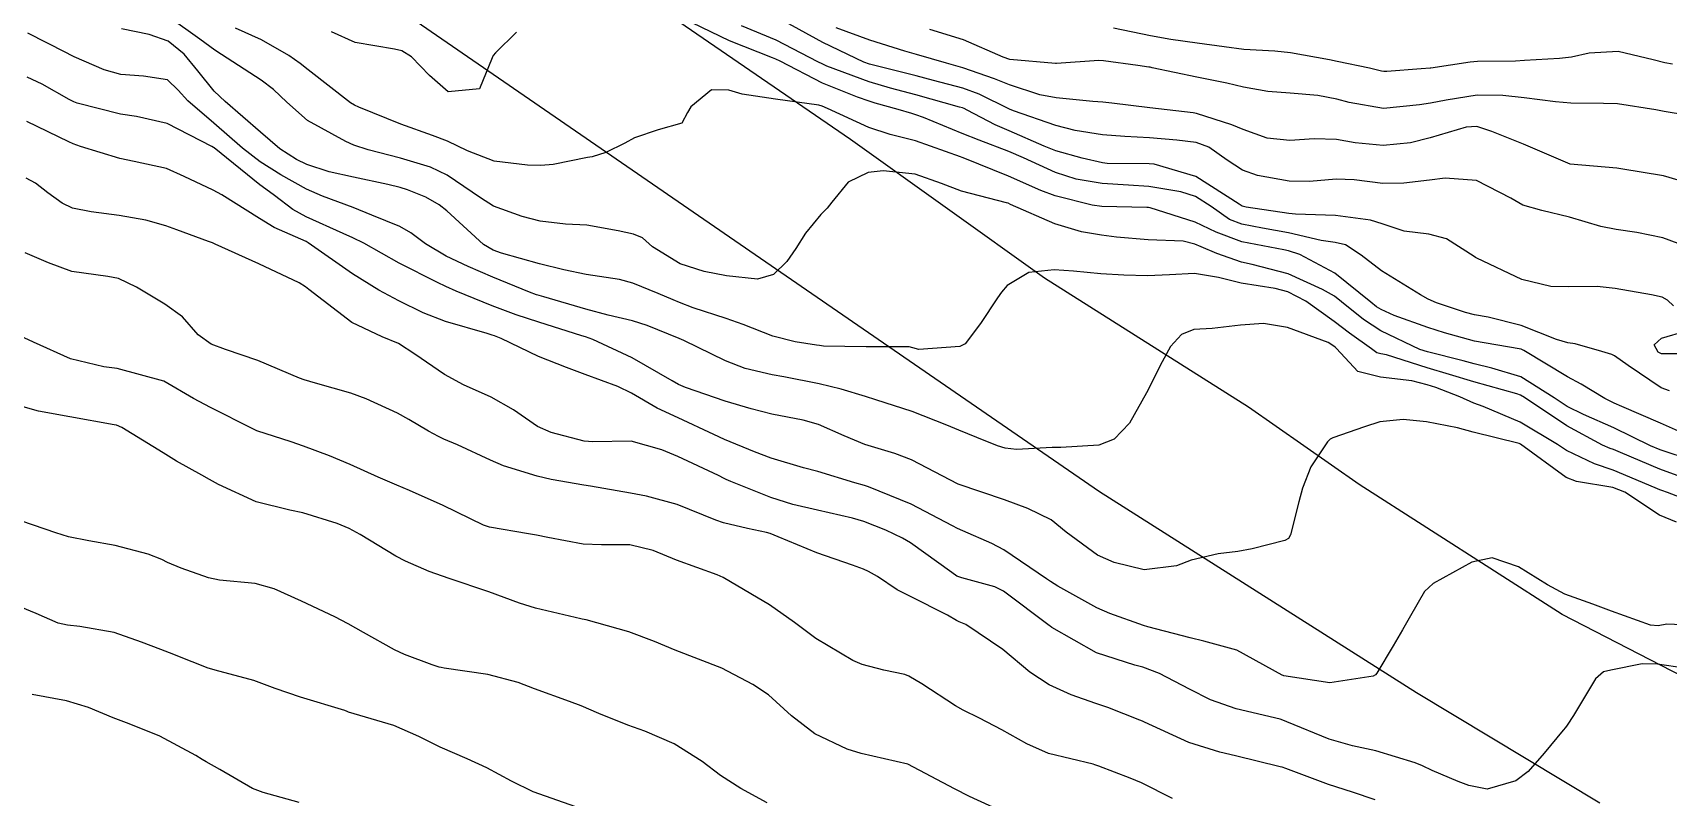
# Model space of a CAD drawing. Header units: metres. Extents: x 307586 to 320046, y 7427249 to 7434250.
# Drawn here: x 319504.1 to 319574, y 7428235.8 to 7428268.5 of the extents above; entities that cross this region are included whole.
import ezdxf

# ---------------------------------------------------------------- set-up
doc = ezdxf.new("R2010")
doc.units = ezdxf.units.M
doc.header["$MEASUREMENT"] = 0
for name, color, linetype in [('Curvas de Nivel 1m', 11, 'Continuous'), ('Curvas de Nivel 5m', 15, 'Continuous'), ('Vias Primárias', 230, 'Continuous')]:
    doc.layers.add(name, color=color, linetype=linetype)

msp = doc.modelspace()

# ---------------------------------------------------------------- linework, layer by layer
at = {"layer": 'Curvas de Nivel 1m', "flags": 128}
for points, elevation in [([(319575.057, 7428250.159), (319573.671, 7428250.62), (319573.264, 7428250.794), (319571.684, 7428251.559), (319570.4, 7428252.121), (319569.697, 7428252.47), (319569.138, 7428252.846), (319567.712, 7428253.733), (319566.473, 7428254.115), (319565.717, 7428254.294), (319565.254, 7428254.423), (319563.722, 7428254.802), (319563.391, 7428254.913), (319561.731, 7428255.714), (319560.982, 7428256.188), (319560.049, 7428256.955), (319559.746, 7428257.187), (319559.235, 7428257.481), (319557.76, 7428258.147), (319556.221, 7428258.541), (319555.768, 7428258.645), (319554.716, 7428259.016), (319554.052, 7428259.302), (319553.777, 7428259.42), (319553.27, 7428259.543), (319551.778, 7428259.594), (319550.422, 7428259.713), (319549.78, 7428259.799), (319548.924, 7428259.947), (319547.785, 7428260.283), (319545.898, 7428261.119), (319545.794, 7428261.168), (319545.726, 7428261.188), (319543.801, 7428261.686), (319542.948, 7428262.016), (319541.812, 7428262.41), (319540.455, 7428262.549), (319539.812, 7428262.475), (319538.948, 7428262.067), (319538.251, 7428261.215), (319538.058, 7428260.949), (319537.788, 7428260.684), (319537.122, 7428259.884), (319536.717, 7428259.231), (319536.324, 7428258.675), (319535.756, 7428258.122), (319535.082, 7428257.922), (319533.755, 7428258.067), (319532.793, 7428258.244), (319531.762, 7428258.57), (319530.581, 7428259.308), (319530.152, 7428259.69), (319529.778, 7428259.837), (319529.118, 7428259.988), (319527.782, 7428260.234), (319526.863, 7428260.268), (319525.783, 7428260.4), (319525.008, 7428260.595), (319523.789, 7428261.039), (319523.229, 7428261.396), (319521.803, 7428262.37), (319521.091, 7428262.706), (319519.81, 7428263.098), (319518.426, 7428263.454), (319517.816, 7428263.655), (319517.473, 7428263.809), (319515.831, 7428264.701), (319514.948, 7428265.493), (319514.38, 7428266.034), (319513.852, 7428266.432), (319512.159, 7428267.527), (319511.866, 7428267.712), (319511.226, 7428268.186), (319509.887, 7428269.144)], 813), ([(319574.242, 7428256.783), (319573.991, 7428257.023), (319573.756, 7428257.141), (319573.306, 7428257.246), (319571.754, 7428257.52), (319570.973, 7428257.603), (319569.754, 7428257.593), (319568.997, 7428257.605), (319567.759, 7428257.902), (319565.835, 7428258.816), (319565.772, 7428258.848), (319565.725, 7428258.881), (319564.532, 7428259.65), (319563.782, 7428259.844), (319562.73, 7428259.974), (319561.786, 7428260.281), (319561.293, 7428260.443), (319559.79, 7428260.641), (319558.073, 7428260.694), (319557.79, 7428260.725), (319555.973, 7428260.998), (319555.794, 7428261.043), (319555.676, 7428261.12), (319553.812, 7428262.307), (319552.033, 7428262.834), (319551.82, 7428262.849), (319550.029, 7428262.868), (319549.82, 7428262.89), (319548.96, 7428263.089), (319547.826, 7428263.411), (319547.332, 7428263.601), (319545.834, 7428264.258), (319545.234, 7428264.526), (319544.047, 7428265.147), (319543.914, 7428265.219), (319543.844, 7428265.242), (319543.715, 7428265.281), (319541.849, 7428265.801), (319540.755, 7428266.089), (319539.854, 7428266.358), (319538.043, 7428267.036), (319537.862, 7428267.115), (319537.651, 7428267.222), (319535.877, 7428268.146), (319534.39, 7428268.757)], 816), ([(319574.447, 7428259.447), (319573.782, 7428259.69), (319572.673, 7428259.912), (319571.785, 7428260.038), (319571.139, 7428260.172), (319569.79, 7428260.572), (319568.61, 7428260.852), (319567.796, 7428261.09), (319567.286, 7428261.379), (319565.812, 7428262.139), (319564.477, 7428262.236), (319563.812, 7428262.155), (319562.712, 7428262.018), (319561.809, 7428262.011), (319560.591, 7428262.169), (319559.812, 7428262.203), (319558.682, 7428262.099), (319557.81, 7428262.104), (319556.46, 7428262.347), (319555.817, 7428262.583), (319555.155, 7428263.01), (319554.373, 7428263.567), (319553.83, 7428263.76), (319553.001, 7428263.869), (319551.832, 7428263.966), (319550.787, 7428264.02), (319549.833, 7428264.09), (319548.653, 7428264.274), (319547.837, 7428264.49), (319546.022, 7428265.118), (319545.844, 7428265.197), (319544.547, 7428265.837), (319543.852, 7428266.089), (319542.603, 7428266.414), (319541.857, 7428266.612), (319541.41, 7428266.729), (319539.862, 7428267.115), (319539.62, 7428267.202), (319537.875, 7428268.048), (319536.133, 7428268.994)], 817), ([(319575.206, 7428248.327), (319573.987, 7428248.785), (319573.738, 7428248.873), (319573.654, 7428248.904), (319573.454, 7428248.993), (319571.662, 7428249.743), (319570.863, 7428250.021), (319569.67, 7428250.584), (319569.279, 7428250.844), (319567.687, 7428251.805), (319566.103, 7428252.47), (319565.699, 7428252.62), (319565.099, 7428252.889), (319564.086, 7428253.283), (319563.708, 7428253.403), (319563.057, 7428253.569), (319561.711, 7428253.72), (319560.742, 7428253.974), (319559.832, 7428254.958), (319559.779, 7428255.015), (319559.724, 7428255.052), (319559.473, 7428255.215), (319557.732, 7428255.849), (319556.706, 7428256.018), (319555.732, 7428255.95), (319554.515, 7428255.802), (319553.73, 7428255.77), (319553.211, 7428255.552), (319552.729, 7428255.04), (319552.381, 7428254.378), (319551.703, 7428253.05), (319550.984, 7428251.76), (319550.319, 7428251.07), (319549.67, 7428250.818), (319548.051, 7428250.714), (319547.669, 7428250.711), (319546.151, 7428250.632), (319545.669, 7428250.687), (319545.334, 7428250.79), (319544.452, 7428251.138), (319543.678, 7428251.459), (319543.167, 7428251.668), (319541.689, 7428252.25), (319540.128, 7428252.762), (319539.698, 7428252.893), (319538.649, 7428253.211), (319537.705, 7428253.444), (319536.206, 7428253.733), (319535.709, 7428253.822), (319534.555, 7428254.101), (319533.714, 7428254.426), (319531.93, 7428255.288), (319531.724, 7428255.382), (319530.351, 7428255.932), (319529.731, 7428256.131), (319528.683, 7428256.381), (319527.736, 7428256.635), (319525.944, 7428257.155), (319525.741, 7428257.213), (319525.632, 7428257.252), (319525.325, 7428257.366), (319523.752, 7428258.005), (319522.698, 7428258.462), (319521.765, 7428258.905), (319520.886, 7428259.423), (319520.247, 7428259.903), (319519.78, 7428260.17), (319518.585, 7428260.652), (319517.788, 7428260.982), (319516.476, 7428261.473), (319515.796, 7428261.769), (319514.691, 7428262.386), (319513.807, 7428262.94), (319513.051, 7428263.518), (319511.829, 7428264.587), (319510.722, 7428265.547), (319510.304, 7428266.01), (319509.852, 7428266.439), (319508.819, 7428266.604), (319507.854, 7428266.669), (319507.135, 7428266.867), (319505.861, 7428267.425), (319505.737, 7428267.486), (319505.499, 7428267.614), (319503.875, 7428268.447)], 811), ([(319574.397, 7428249.516), (319573.663, 7428249.783), (319571.969, 7428250.508), (319571.671, 7428250.625), (319571.536, 7428250.676), (319571.209, 7428250.817), (319569.685, 7428251.642), (319567.873, 7428252.858), (319567.704, 7428252.96), (319567.55, 7428253.016), (319565.709, 7428253.525), (319564.658, 7428253.841), (319563.715, 7428254.128), (319561.972, 7428254.675), (319561.721, 7428254.73), (319561.558, 7428254.769), (319561.323, 7428254.936), (319560.393, 7428255.614), (319559.734, 7428256.105), (319558.528, 7428256.972), (319557.749, 7428257.381), (319557.216, 7428257.52), (319555.754, 7428257.747), (319554.786, 7428257.986), (319553.76, 7428258.155), (319552.698, 7428258.101), (319551.758, 7428258.058), (319550.741, 7428258.082), (319549.759, 7428258.139), (319548.594, 7428258.258), (319547.761, 7428258.312), (319546.672, 7428258.198), (319545.751, 7428257.64), (319545.508, 7428257.362), (319545.339, 7428257.126), (319544.613, 7428256.018), (319543.957, 7428255.146), (319543.722, 7428255.037), (319541.973, 7428254.915), (319541.721, 7428254.986), (319541.566, 7428255.017), (319539.721, 7428255.023), (319537.892, 7428255.047), (319537.721, 7428255.074), (319537.594, 7428255.094), (319536.68, 7428255.23), (319535.725, 7428255.479), (319534.456, 7428255.985), (319533.733, 7428256.241), (319532.328, 7428256.693), (319531.739, 7428256.92), (319531.473, 7428257.027), (319530.827, 7428257.304), (319529.749, 7428257.747), (319529.176, 7428257.902), (319527.755, 7428258.123), (319526.797, 7428258.31), (319525.761, 7428258.576), (319524.129, 7428259.023), (319523.769, 7428259.156), (319523.357, 7428259.394), (319521.787, 7428260.836), (319521.469, 7428261.094), (319520.89, 7428261.424), (319520.104, 7428261.743), (319519.797, 7428261.842), (319519.276, 7428261.968), (319517.801, 7428262.288), (319516.762, 7428262.512), (319515.806, 7428262.817), (319515.357, 7428263.035), (319514.645, 7428263.498), (319513.823, 7428264.203), (319512.316, 7428265.525), (319511.847, 7428265.958), (319511.143, 7428266.828), (319510.565, 7428267.549), (319509.871, 7428268.101), (319509.061, 7428268.383), (319507.879, 7428268.634)], 812), ([(319575.487, 7428250.952), (319573.687, 7428251.762), (319572.036, 7428252.469), (319571.7, 7428252.612), (319571.312, 7428252.816), (319570.299, 7428253.422), (319569.712, 7428253.739), (319567.844, 7428254.859), (319567.724, 7428254.919), (319567.644, 7428254.94), (319565.727, 7428255.261), (319564.447, 7428255.616), (319563.732, 7428255.856), (319562.298, 7428256.364), (319561.74, 7428256.615), (319561.546, 7428256.738), (319561.305, 7428256.937), (319559.761, 7428258.174), (319558.27, 7428258.975), (319557.774, 7428259.133), (319557.58, 7428259.177), (319555.778, 7428259.515), (319554.687, 7428259.922), (319553.786, 7428260.35), (319551.871, 7428260.97), (319551.792, 7428260.981), (319551.725, 7428260.984), (319549.792, 7428261.029), (319549.384, 7428261.084), (319547.799, 7428261.482), (319547.193, 7428261.715), (319545.811, 7428262.328), (319543.865, 7428263.107), (319543.823, 7428263.123), (319543.762, 7428263.151), (319541.83, 7428263.833), (319540.746, 7428264.1), (319539.835, 7428264.401), (319538.062, 7428265.218), (319537.844, 7428265.316), (319537.703, 7428265.363), (319535.847, 7428265.619), (319534.414, 7428265.827), (319533.85, 7428266.01), (319533.108, 7428266.02), (319532.221, 7428265.286), (319532.083, 7428265.045), (319531.836, 7428264.589), (319530.83, 7428264.307), (319529.823, 7428263.961), (319529.401, 7428263.742), (319528.597, 7428263.332), (319527.999, 7428263.15), (319527.811, 7428263.118), (319526.344, 7428262.818), (319525.807, 7428262.774), (319525.234, 7428262.795), (319523.809, 7428262.966), (319522.68, 7428263.401), (319521.819, 7428263.822), (319521.179, 7428264.063), (319519.83, 7428264.552), (319518.023, 7428265.275), (319517.841, 7428265.355), (319517.667, 7428265.462), (319515.857, 7428266.87), (319515.518, 7428267.143), (319515.036, 7428267.492), (319513.873, 7428268.15), (319512.749, 7428268.652)], 814), ([(319574.438, 7428262.157), (319573.816, 7428262.345), (319571.986, 7428262.643), (319571.821, 7428262.66), (319569.823, 7428262.84), (319567.831, 7428263.692), (319566.469, 7428264.242), (319565.839, 7428264.448), (319565.373, 7428264.422), (319563.833, 7428263.965), (319562.995, 7428263.754), (319561.83, 7428263.632), (319560.63, 7428263.747), (319559.832, 7428263.892), (319558.884, 7428263.918), (319557.832, 7428263.844), (319556.868, 7428263.954), (319555.836, 7428264.323), (319555.357, 7428264.526), (319553.843, 7428265.003), (319553.71, 7428265.031), (319551.845, 7428265.247), (319550.226, 7428265.454), (319549.847, 7428265.487), (319549.417, 7428265.515), (319547.849, 7428265.672), (319547.153, 7428265.804), (319545.854, 7428266.234), (319545.216, 7428266.489), (319543.861, 7428266.954), (319543.163, 7428267.157), (319541.868, 7428267.529), (319541.371, 7428267.677), (319539.877, 7428268.145), (319538.433, 7428268.667)], 818), ([(319575.843, 7428264.76), (319573.847, 7428265.085), (319573.481, 7428265.161), (319571.852, 7428265.418), (319571.245, 7428265.426), (319569.852, 7428265.442), (319569.202, 7428265.498), (319567.855, 7428265.671), (319566.946, 7428265.775), (319565.852, 7428265.787), (319564.528, 7428265.579), (319563.848, 7428265.448), (319563.388, 7428265.374), (319561.846, 7428265.221), (319560.369, 7428265.473), (319559.849, 7428265.618), (319559.038, 7428265.782), (319557.852, 7428265.879), (319556.9, 7428265.942), (319555.854, 7428266.136), (319555.144, 7428266.299), (319553.858, 7428266.556), (319551.946, 7428266.965), (319551.862, 7428266.981), (319551.801, 7428266.989), (319551.338, 7428267.058), (319549.866, 7428267.263), (319549.671, 7428267.277), (319547.864, 7428267.147), (319547.818, 7428267.146), (319545.866, 7428267.314), (319545.582, 7428267.409), (319543.878, 7428268.154), (319542.449, 7428268.6)], 819), ([(319575.586, 7428243.09), (319573.963, 7428243.161), (319573.586, 7428243.083), (319573.263, 7428243.116), (319571.592, 7428243.72), (319570.794, 7428244.021), (319569.599, 7428244.447), (319568.856, 7428244.847), (319567.61, 7428245.618), (319566.494, 7428245.991), (319565.612, 7428245.811), (319563.971, 7428244.904), (319563.599, 7428244.55), (319562.993, 7428243.511), (319562.656, 7428242.919), (319562.261, 7428242.235), (319561.555, 7428241.067), (319561.5, 7428240.984), (319561.397, 7428240.932), (319559.55, 7428240.649), (319557.584, 7428240.949), (319557.553, 7428240.961), (319557.512, 7428240.98), (319555.569, 7428242.053), (319554.158, 7428242.438), (319553.576, 7428242.574), (319551.764, 7428243.048), (319551.583, 7428243.102), (319550.135, 7428243.618), (319549.591, 7428243.86), (319547.913, 7428244.784), (319547.602, 7428244.977), (319547.429, 7428245.102), (319545.615, 7428246.341), (319545.097, 7428246.608), (319543.848, 7428247.147), (319543.624, 7428247.249), (319543.414, 7428247.364), (319541.64, 7428248.293), (319539.816, 7428249.032), (319539.651, 7428249.085), (319539.243, 7428249.204), (319537.658, 7428249.687), (319537.037, 7428249.849), (319535.663, 7428250.259), (319534.951, 7428250.536), (319533.671, 7428251.062), (319533.213, 7428251.275), (319531.68, 7428251.98), (319530.785, 7428252.404), (319529.69, 7428253.043), (319529.102, 7428253.326), (319527.7, 7428253.845), (319526.911, 7428254.142), (319525.712, 7428254.604), (319524.121, 7428255.384), (319523.827, 7428255.492), (319523.724, 7428255.528), (319523.519, 7428255.598), (319521.73, 7428256.105), (319520.783, 7428256.474), (319519.738, 7428256.988), (319518.882, 7428257.449), (319517.753, 7428258.144), (319515.866, 7428259.479), (319515.773, 7428259.529), (319514.414, 7428260.135), (319513.783, 7428260.511), (319512.177, 7428261.526), (319511.795, 7428261.725), (319510.566, 7428262.314), (319509.804, 7428262.657), (319508.428, 7428262.952), (319507.808, 7428263.076), (319506.122, 7428263.597), (319505.815, 7428263.708), (319505.63, 7428263.788), (319503.828, 7428264.656)], 809), ([(319575.101, 7428241.225), (319573.563, 7428241.443), (319572.901, 7428241.458), (319571.559, 7428241.189), (319571.255, 7428241.117), (319570.909, 7428240.82), (319569.959, 7428239.255), (319569.7, 7428238.837), (319569.631, 7428238.739), (319569.53, 7428238.621), (319568.713, 7428237.644), (319568.025, 7428236.852), (319567.499, 7428236.458), (319566.268, 7428236.1), (319565.497, 7428236.252), (319565.035, 7428236.424), (319563.917, 7428236.904), (319563.506, 7428237.097), (319563.196, 7428237.224), (319561.515, 7428237.744), (319560.512, 7428237.951), (319559.522, 7428238.235), (319557.714, 7428238.978), (319557.534, 7428239.053), (319557.424, 7428239.091), (319555.538, 7428239.535), (319554.441, 7428239.916), (319553.546, 7428240.378), (319552.268, 7428241.043), (319551.557, 7428241.315), (319551.206, 7428241.407), (319549.566, 7428241.928), (319547.663, 7428243.018), (319547.583, 7428243.076), (319547.55, 7428243.1), (319545.597, 7428244.565), (319545.226, 7428244.752), (319543.813, 7428245.147), (319543.648, 7428245.194), (319543.604, 7428245.214), (319543.387, 7428245.37), (319541.618, 7428246.631), (319541.281, 7428246.837), (319540.568, 7428247.186), (319539.628, 7428247.555), (319539.141, 7428247.694), (319537.635, 7428248.035), (319536.585, 7428248.284), (319535.643, 7428248.579), (319533.93, 7428249.266), (319533.735, 7428249.35), (319533.654, 7428249.396), (319533.407, 7428249.521), (319531.663, 7428250.333), (319530.981, 7428250.616), (319529.67, 7428250.988), (319528.04, 7428250.965), (319527.669, 7428250.993), (319526.249, 7428251.354), (319525.675, 7428251.616), (319524.638, 7428252.331), (319523.688, 7428252.864), (319522.502, 7428253.402), (319521.699, 7428253.834), (319520.426, 7428254.716), (319519.719, 7428255.166), (319519.021, 7428255.447), (319517.729, 7428256.062), (319515.896, 7428257.478), (319515.745, 7428257.596), (319515.472, 7428257.759), (319513.759, 7428258.569), (319511.879, 7428259.422), (319511.772, 7428259.469), (319511.607, 7428259.532), (319510.25, 7428260.025), (319509.779, 7428260.198), (319508.915, 7428260.435), (319507.783, 7428260.638), (319506.579, 7428260.798), (319505.786, 7428260.958), (319505.349, 7428261.167), (319504.738, 7428261.616), (319504.204, 7428262.031), (319503.799, 7428262.235)], 808), ([(319561.49, 7428235.64), (319560.512, 7428235.964), (319559.496, 7428236.301), (319557.668, 7428236.978), (319557.504, 7428237.035), (319557.429, 7428237.056), (319555.511, 7428237.523), (319554.842, 7428237.681), (319553.519, 7428238.091), (319551.622, 7428238.959), (319551.532, 7428239.002), (319551.417, 7428239.052), (319550.054, 7428239.588), (319549.54, 7428239.763), (319548.493, 7428240.141), (319547.547, 7428240.557), (319546.722, 7428241.108), (319545.567, 7428242.077), (319543.989, 7428243.144), (319543.701, 7428243.265), (319543.585, 7428243.321), (319543.201, 7428243.54), (319541.595, 7428244.351), (319541.05, 7428244.63), (319540.21, 7428245.191), (319539.825, 7428245.416), (319539.606, 7428245.515), (319539.131, 7428245.682), (319537.613, 7428246.21), (319535.966, 7428246.89), (319535.621, 7428247.034), (319535.46, 7428247.081), (319534.653, 7428247.255), (319533.626, 7428247.488), (319533.29, 7428247.611), (319531.638, 7428248.277), (319530.324, 7428248.628), (319529.645, 7428248.761), (319527.929, 7428249.057), (319527.649, 7428249.1), (319526.257, 7428249.354), (319525.654, 7428249.485), (319524.21, 7428249.933), (319523.661, 7428250.174), (319522.244, 7428250.828), (319521.669, 7428251.066), (319521.437, 7428251.18), (319521.011, 7428251.42), (319520.161, 7428251.916), (319519.68, 7428252.18), (319518.341, 7428252.799), (319517.689, 7428253.041), (319516.183, 7428253.475), (319515.695, 7428253.611), (319515.491, 7428253.689), (319513.707, 7428254.444), (319512.332, 7428254.906), (319511.717, 7428255.132), (319511.16, 7428255.538), (319510.49, 7428256.308), (319509.736, 7428256.845), (319508.52, 7428257.572), (319507.748, 7428257.94), (319507.298, 7428258.036), (319505.753, 7428258.251), (319504.763, 7428258.61), (319503.764, 7428259.044)], 807), ([(319575.686, 7428254.724), (319573.722, 7428254.72), (319573.58, 7428254.791), (319573.41, 7428255.109), (319573.732, 7428255.397), (319574.802, 7428255.709)], 816), ([(319552.825, 7428235.701), (319551.496, 7428236.372), (319551.01, 7428236.569), (319549.667, 7428237.078), (319549.504, 7428237.138), (319549.422, 7428237.163), (319547.511, 7428237.628), (319546.592, 7428238.034), (319545.526, 7428238.635), (319544.565, 7428239.135), (319543.868, 7428239.477), (319543.538, 7428239.663), (319542.104, 7428240.608), (319541.551, 7428240.932), (319541.378, 7428240.999), (319540.473, 7428241.186), (319539.556, 7428241.434), (319539.156, 7428241.607), (319537.573, 7428242.55), (319536.663, 7428243.229), (319535.59, 7428243.989), (319534.793, 7428244.454), (319533.601, 7428245.16), (319533.351, 7428245.273), (319531.609, 7428245.899), (319530.618, 7428246.31), (319529.615, 7428246.546), (319528.398, 7428246.549), (319527.615, 7428246.579), (319526.105, 7428246.868), (319525.619, 7428246.971), (319525.279, 7428247.024), (319523.622, 7428247.302), (319523.362, 7428247.393), (319521.635, 7428248.24), (319520.201, 7428248.875), (319519.648, 7428249.105), (319518.851, 7428249.448), (319517.658, 7428249.985), (319516.774, 7428250.357), (319515.666, 7428250.774), (319515.132, 7428250.953), (319513.672, 7428251.433), (319513.493, 7428251.512), (319511.682, 7428252.428), (319510.962, 7428252.817), (319509.693, 7428253.56), (319507.701, 7428254.093), (319507.12, 7428254.167), (319505.707, 7428254.509), (319504.116, 7428255.224), (319503.72, 7428255.407)], 806), ([(319535.486, 7428235.521), (319534.363, 7428236.128), (319533.497, 7428236.688), (319532.705, 7428237.278), (319531.514, 7428238.032), (319530.251, 7428238.58), (319529.526, 7428238.838), (319528.298, 7428239.332), (319527.536, 7428239.666), (319527.037, 7428239.846), (319525.543, 7428240.389), (319524.837, 7428240.662), (319523.549, 7428241.008), (319521.68, 7428241.28), (319521.552, 7428241.304), (319521.466, 7428241.325), (319521.167, 7428241.416), (319519.987, 7428241.863), (319519.559, 7428242.06), (319518.223, 7428242.796), (319517.57, 7428243.167), (319517.003, 7428243.466), (319515.583, 7428244.148), (319514.415, 7428244.673), (319513.594, 7428244.902), (319512.078, 7428245.043), (319511.597, 7428245.14), (319510.436, 7428245.548), (319509.846, 7428245.797), (319509.606, 7428245.918), (319509.019, 7428246.155), (319507.612, 7428246.522), (319506.478, 7428246.728), (319505.616, 7428246.897), (319505.073, 7428247.063), (319503.622, 7428247.569)], 804), ([(319527.31, 7428235.342), (319525.489, 7428235.987), (319524.557, 7428236.438), (319523.499, 7428237.015), (319522.664, 7428237.398), (319521.51, 7428237.891), (319520.595, 7428238.346), (319519.524, 7428238.822), (319517.593, 7428239.399), (319517.532, 7428239.42), (319517.424, 7428239.461), (319515.539, 7428240.042), (319514.458, 7428240.412), (319513.545, 7428240.75), (319511.888, 7428241.188), (319511.55, 7428241.286), (319511.373, 7428241.355), (319510.908, 7428241.54), (319509.931, 7428241.929), (319509.558, 7428242.068), (319508.738, 7428242.391), (319507.565, 7428242.808), (319506.098, 7428243.064), (319505.568, 7428243.111), (319505.167, 7428243.204), (319504.229, 7428243.62), (319503.577, 7428243.887)], 803), ([(319515.483, 7428235.527), (319513.938, 7428235.954), (319513.489, 7428236.135), (319512.08, 7428236.941), (319511.5, 7428237.274), (319511.336, 7428237.367), (319511.055, 7428237.537), (319509.515, 7428238.369), (319508.207, 7428238.889), (319507.526, 7428239.144), (319506.468, 7428239.591), (319505.536, 7428239.879), (319504.062, 7428240.146)], 802)]:
    msp.add_lwpolyline(points, dxfattribs=dict(at, elevation=elevation))
at = {"layer": 'Curvas de Nivel 5m', "flags": 128}
for points, elevation in [([(319574.064, 7428253.142), (319573.708, 7428253.275), (319572.3, 7428254.221), (319571.721, 7428254.638), (319571.602, 7428254.692), (319571.173, 7428254.818), (319570.043, 7428255.152), (319569.726, 7428255.197), (319569.235, 7428255.338), (319567.734, 7428255.936), (319566.321, 7428256.29), (319565.738, 7428256.392), (319565.35, 7428256.497), (319564.112, 7428256.904), (319563.745, 7428257.059), (319563.421, 7428257.241), (319561.763, 7428258.275), (319560.886, 7428258.943), (319560.212, 7428259.388), (319559.778, 7428259.49), (319559.172, 7428259.573), (319557.782, 7428259.894), (319556.674, 7428260.101), (319555.786, 7428260.266), (319555.256, 7428260.476), (319554.473, 7428261.02), (319553.799, 7428261.454), (319553.183, 7428261.655), (319551.805, 7428261.877), (319550.932, 7428261.937), (319549.807, 7428262.008), (319548.698, 7428262.202), (319547.814, 7428262.48), (319546.452, 7428263.114), (319545.826, 7428263.383), (319544.549, 7428263.858), (319543.833, 7428264.151), (319542.169, 7428264.838), (319541.841, 7428264.947), (319541.668, 7428264.999), (319541.084, 7428265.181), (319540.104, 7428265.454), (319539.846, 7428265.532), (319539.348, 7428265.705), (319537.854, 7428266.304), (319536.04, 7428267.238), (319535.864, 7428267.33), (319535.718, 7428267.39), (319533.876, 7428268.121), (319532.283, 7428268.89)], 815), ([(319524.77, 7428268.486), (319523.866, 7428267.607), (319523.766, 7428267.489), (319523.726, 7428267.391), (319523.192, 7428266.054), (319521.848, 7428265.937), (319521.057, 7428266.624), (319520.275, 7428267.434), (319519.867, 7428267.687), (319519.557, 7428267.753), (319517.872, 7428268.041), (319516.857, 7428268.492)], 815), ([(319574.2, 7428267.109), (319573.877, 7428267.17), (319573.37, 7428267.304), (319571.881, 7428267.66), (319570.638, 7428267.586), (319569.879, 7428267.416), (319569.368, 7428267.355), (319567.877, 7428267.269), (319567.493, 7428267.247), (319565.868, 7428267.227), (319565.55, 7428267.202), (319563.863, 7428266.943), (319563.834, 7428266.94), (319563.449, 7428266.914), (319561.982, 7428266.808), (319561.862, 7428266.804), (319561.751, 7428266.821), (319561.246, 7428266.939), (319559.867, 7428267.232), (319559.533, 7428267.298), (319557.872, 7428267.605), (319557.195, 7428267.665), (319555.874, 7428267.743), (319555.034, 7428267.854), (319553.878, 7428268.017), (319552.747, 7428268.174), (319551.882, 7428268.334), (319550.301, 7428268.66)], 820), ([(319574.373, 7428247.518), (319573.638, 7428247.825), (319572.156, 7428248.805), (319571.655, 7428248.998), (319570.088, 7428249.264), (319569.659, 7428249.433), (319567.703, 7428250.86), (319567.673, 7428250.878), (319567.645, 7428250.888), (319565.68, 7428251.369), (319565.01, 7428251.563), (319563.687, 7428251.819), (319562.689, 7428251.919), (319561.686, 7428251.821), (319561.024, 7428251.598), (319559.675, 7428251.124), (319559.566, 7428251.07), (319559.441, 7428250.962), (319558.735, 7428249.896), (319558.38, 7428248.973), (319558.221, 7428248.397), (319557.863, 7428246.978), (319557.773, 7428246.827), (319557.621, 7428246.744), (319556.228, 7428246.383), (319555.616, 7428246.26), (319554.771, 7428246.169), (319553.612, 7428245.895), (319552.995, 7428245.65), (319551.607, 7428245.482), (319550.332, 7428245.791), (319549.613, 7428246.11), (319548.274, 7428247.093), (319547.631, 7428247.617), (319546.637, 7428248.11), (319545.643, 7428248.477), (319543.653, 7428249.15), (319541.663, 7428250.188), (319540.947, 7428250.462), (319539.669, 7428250.842), (319538.782, 7428251.209), (319537.68, 7428251.703), (319537.026, 7428251.883), (319535.686, 7428252.139), (319534.805, 7428252.369), (319533.694, 7428252.703), (319531.992, 7428253.287), (319531.695, 7428253.413), (319531.424, 7428253.567), (319529.712, 7428254.559), (319528.035, 7428255.337), (319527.724, 7428255.446), (319527.571, 7428255.495), (319525.73, 7428256.082), (319524.751, 7428256.393), (319523.737, 7428256.771), (319522.186, 7428257.406), (319521.746, 7428257.604), (319521.386, 7428257.777), (319519.76, 7428258.603), (319518.238, 7428259.455), (319517.775, 7428259.692), (319517.365, 7428259.876), (319515.784, 7428260.582), (319515.201, 7428260.902), (319514.43, 7428261.5), (319514.057, 7428261.767), (319513.797, 7428261.95), (319511.837, 7428263.53), (319511.813, 7428263.549), (319511.748, 7428263.597), (319509.828, 7428264.571), (319508.528, 7428264.878), (319507.834, 7428264.98), (319505.99, 7428265.449), (319505.841, 7428265.503), (319505.644, 7428265.603), (319504.486, 7428266.261), (319503.852, 7428266.562)], 810), ([(319545.483, 7428235.173), (319544.133, 7428235.784), (319543.493, 7428236.112), (319541.503, 7428237.17), (319539.509, 7428237.628), (319538.906, 7428237.812), (319537.522, 7428238.468), (319536.525, 7428239.23), (319535.542, 7428240.133), (319534.88, 7428240.584), (319533.553, 7428241.27), (319531.56, 7428242.047), (319530.674, 7428242.413), (319529.568, 7428242.837), (319527.755, 7428243.338), (319527.573, 7428243.379), (319527.522, 7428243.392), (319525.58, 7428243.846), (319524.895, 7428244.059), (319523.59, 7428244.539), (319521.89, 7428245.115), (319521.6, 7428245.207), (319521.038, 7428245.418), (319520.022, 7428245.849), (319519.609, 7428246.067), (319518.084, 7428246.99), (319517.621, 7428247.247), (319517.105, 7428247.465), (319515.63, 7428247.924), (319515.082, 7428248.037), (319513.636, 7428248.39), (319512.034, 7428249.139), (319511.65, 7428249.354), (319511.312, 7428249.535), (319510.235, 7428250.128), (319509.662, 7428250.482), (319507.896, 7428251.578), (319507.674, 7428251.669), (319507.562, 7428251.693), (319505.677, 7428252.033), (319504.327, 7428252.268), (319503.681, 7428252.454)], 805)]:
    msp.add_lwpolyline(points, dxfattribs=dict(at, elevation=elevation))
at = {"layer": 'Vias Primárias'}
for points, elevation in [([(319584.973, 7428235.585), (319569.482, 7428243.578), (319560.801, 7428249.138), (319556.068, 7428252.447), (319547.343, 7428257.957), (319539.051, 7428263.889), (319529.719, 7428270.315), (319516.242, 7428280.39), (319504.453, 7428291.091), (319495.637, 7428300.257), (319481.44, 7428309.616), (319472.128, 7428314.611), (319460.926, 7428319.399), (319449.562, 7428323.176), (319441.964, 7428325.044), (319427.093, 7428326.07), (319414.117, 7428325.238), (319401.722, 7428325.339), (319393.798, 7428325.583)], 795.494), ([(319584.973, 7428235.585), (319569.482, 7428243.578), (319560.801, 7428249.138), (319556.068, 7428252.447), (319547.343, 7428257.957), (319539.051, 7428263.889), (319529.719, 7428270.315), (319516.242, 7428280.39), (319504.453, 7428291.091), (319495.637, 7428300.257), (319481.44, 7428309.616), (319472.128, 7428314.611), (319460.926, 7428319.399), (319449.562, 7428323.176), (319441.964, 7428325.044), (319427.093, 7428326.07), (319414.117, 7428325.238), (319401.722, 7428325.339), (319393.798, 7428325.583)], 795.494), ([(319571.094, 7428235.507), (319563.259, 7428240.214), (319549.697, 7428248.824), (319516.097, 7428271.981), (319496.154, 7428289.397), (319483.02, 7428301.056), (319470.142, 7428308.228), (319460.683, 7428313.122), (319450.608, 7428316.796), (319439.554, 7428319.072), (319410.579, 7428319.765), (319396.999, 7428319.202)], 795.493), ([(319571.094, 7428235.507), (319563.259, 7428240.214), (319549.697, 7428248.824), (319516.097, 7428271.981), (319496.154, 7428289.397), (319483.02, 7428301.056), (319470.142, 7428308.228), (319460.683, 7428313.122), (319450.608, 7428316.796), (319439.554, 7428319.072), (319410.579, 7428319.765), (319396.999, 7428319.202)], 795.493)]:
    msp.add_lwpolyline(points, dxfattribs=dict(at, elevation=elevation))

doc.saveas('drawing.dxf')
